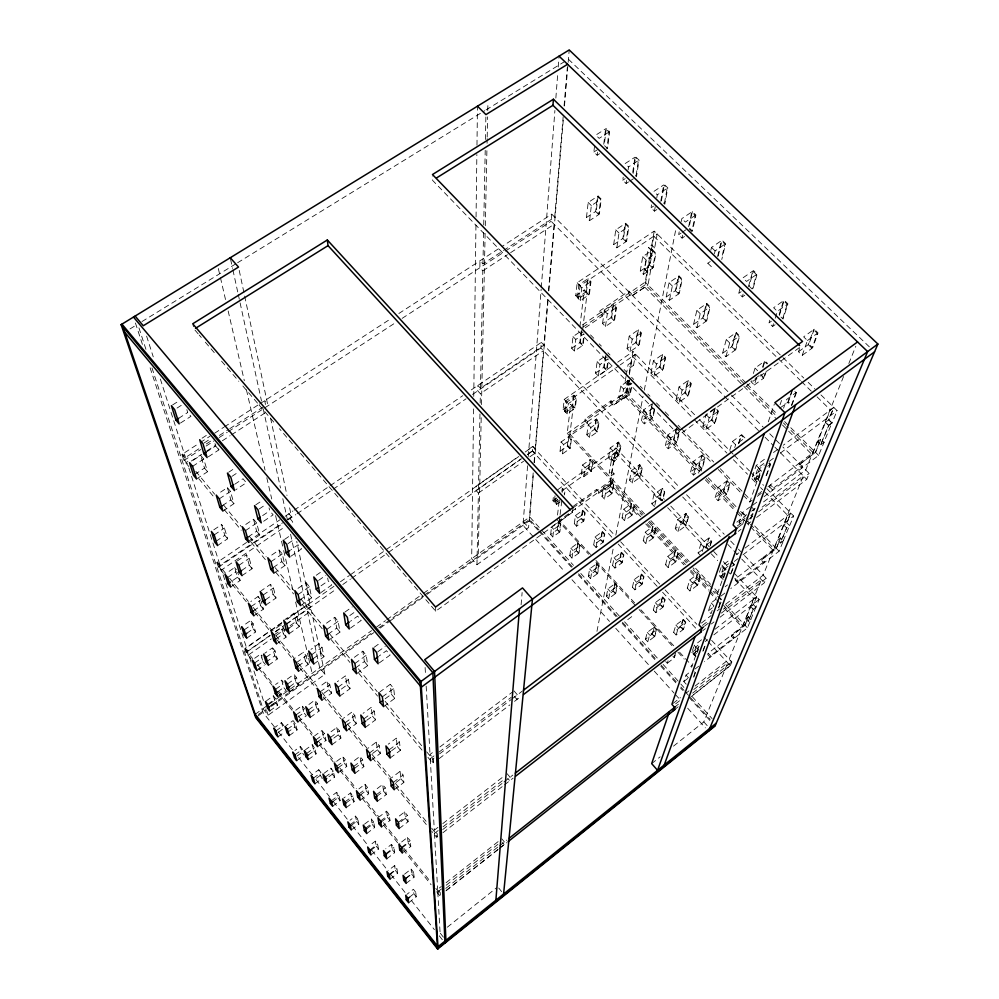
<?xml version="1.0" encoding="UTF-8"?>
<svg xmlns="http://www.w3.org/2000/svg" width="999" height="999" viewBox="0 0 999 999"><rect width="100%" height="100%" fill="white"/><g stroke="black" fill="none" stroke-linecap="round" stroke-linejoin="round"><path stroke-width="0.75" stroke-dasharray="5 3.75" d="M473.601 408.903L471.678 558.716L476.96 564.722L528.596 527.509L533.279 471.865M473.751 396.428L475.974 223.214M476.061 216.97L476.86 154.558M476.973 145.192L477.472 106.181M476.96 564.722L478.384 493.069L476.073 490.484L476.136 486.176L517.744 456.968M479.957 413.948L478.471 488.773L476.136 486.176M480.182 403.034L480.369 393.681L477.772 390.871L477.859 385.452L480.469 388.286L543.943 345.13L547.989 297.103M480.469 388.286L482.817 270.816L479.87 267.732L479.982 260.789L482.954 263.873L554.707 217.158L563.161 116.783M482.954 263.873L483.603 231.219M483.728 225L485.214 150.374M485.427 139.485L485.889 116.159M478.284 553.958L481.243 415.509M481.481 404.62L485.164 231.955M485.302 225.737L486.925 149.513M487.062 143.294L487.162 138.624M487.2 137.063L487.624 116.846M487.762 110.627L487.924 102.847M527.584 465.771L523.001 525.324L564.685 571.615M528.296 456.456L541.158 289.186M541.283 287.637L554.907 110.464M555.856 98.102L557.767 73.227M558.254 67.033L559.078 56.156M611.825 537.162L532.492 451.098L532.867 446.341L525.312 451.648M675.149 489.085L540.871 347.952L541.321 342.382L469.23 391.308M758.503 430.619L551.148 221.291L551.735 214.161L502.072 246.428M521.103 604.807L522.127 592.519M534.053 462.599L534.84 453.321L532.504 450.799M527.497 454.32L535.214 448.876L543.468 350.699L480.369 393.681M548.501 290.909L554.108 224.288L508.741 253.896M564.073 105.981L567.32 67.37M537.774 529.945L529.433 520.704L533.503 472.539M534.328 462.687L548.226 298.214M548.863 290.771L563.436 118.219M564.472 105.882L569.205 49.95M499.275 848.438L504.083 844.63L504.333 841.895L501.735 838.748M560.951 499.138L555.232 503.259L552.947 500.749L553.708 493.868M611.051 400.799L610.726 402.759L613.199 405.344L613.523 403.396L611.051 400.799L585.152 419.043L587.637 421.665L587.362 423.576L569.68 436.063L573.226 407.018L565.621 412.337L563.074 409.627L564.21 399.425L612.599 365.734M575.749 295.679L584.265 289.947L587.15 292.882L578.621 298.626L575.749 295.679L577.185 282.742L654.245 231.081L803.745 377.997M550.649 534.527L551.51 526.935L558.154 522.115L560.377 524.55L559.428 532.167L552.847 536.95L550.649 534.527L557.242 529.745L558.154 522.115M560.052 501.898L556.63 504.358L554.333 501.86L555.269 493.606M560.052 451.261L561.101 441.958L568.456 436.775L570.916 439.41L569.767 448.726L562.487 453.883L560.052 451.261L567.332 446.116L568.456 436.775M564.597 411.113L565.746 400.924L573.426 395.567L576.011 398.301L574.75 408.504L567.145 413.836L564.597 411.113L572.19 405.806L573.426 395.567M574.425 351.099L575.786 339.46L583.99 333.841L582.542 345.529L574.425 351.099L571.69 348.251L573.014 336.588L581.218 330.981L583.066 332.892M577.41 297.727L578.858 284.815L587.487 279.033L590.409 281.993L588.811 294.93L580.282 300.687L577.41 297.727L585.926 291.995L587.487 279.033M586.475 217.495L588.174 202.46L597.452 196.391L600.624 199.513L598.751 214.573L589.585 220.604L586.475 217.495L595.641 211.476L597.452 196.391M599.6 153.684L597.177 155.232L593.868 152.01L594.917 142.795M555.232 503.259L556.018 496.391M565.621 412.337L566.795 402.147L619.005 365.746M578.621 298.626L580.094 285.714L657.18 233.953L654.657 248.064L651.36 250.287L648.476 247.44L651.773 245.105L654.657 247.964L651.76 245.217M552.847 536.95L553.721 529.37L560.377 524.55M556.63 504.358L557.267 498.876M562.487 453.883L563.573 444.605L570.916 439.41M567.145 413.836L568.331 403.658L576.011 398.301M580.282 300.687L581.78 287.799L590.409 281.993M589.585 220.604L591.333 205.594L600.624 199.513M597.177 155.232L597.539 152.173M557.517 515.047L559.278 500.262M643.019 514.41L567.22 433.429L570.679 404.32L574.75 408.504M579.907 326.636L584.265 289.947M561.863 491.408L562.2 488.636L564.51 491.158L564.173 493.906M571.69 348.251L579.807 342.694L581.218 330.981M603.746 144.256L605.606 128.846L608.965 132.093L606.88 149.013M562.15 492.457L562.662 488.311L564.972 490.821L564.46 494.955M581.768 330.607L580.344 342.32L583.079 345.154L584.353 334.927M559.939 516.021L559.215 521.915L575.224 510.314L575.436 508.753M560.114 514.547L561.913 499.8M582.679 329.495L587.15 292.882M585.152 419.043L584.89 420.966L587.362 423.576M628.846 291.121L628.446 293.556L631.231 296.366L631.63 293.931L628.846 291.121L599.974 310.776L599.637 313.187L602.422 316.021L583.916 328.659M573.076 507.504L572.452 512.087L435.701 611.188L279.42 428.708M602.422 316.021L602.759 313.624L599.974 310.776M569.78 555.656L570.829 548.214L577.484 543.331L579.732 545.791L578.596 553.246L572.002 558.104L569.78 555.656L576.373 550.799L577.484 543.331M574.288 523.663L575.436 515.584L582.367 510.551L584.715 513.099L583.478 521.191L576.61 526.198L574.288 523.663L581.156 518.668L582.367 510.551M581.293 474.113L582.579 464.985L589.934 459.727L592.432 462.4L591.033 471.54L583.753 476.76L581.293 474.113L588.573 468.893L589.934 459.727M586.838 434.752L588.249 424.762L595.941 419.33L598.563 422.09L597.04 432.105L589.422 437.5L586.838 434.752L594.455 429.37L595.941 419.33M598.326 375.974L599.974 364.548L608.191 358.853L606.443 370.317L598.326 375.974L595.554 373.089L597.165 361.638L605.382 355.944L607.255 357.879M602.547 323.489L604.345 310.801L612.974 304.92L615.946 307.929L614.01 320.642L605.469 326.486L602.547 323.489L611.076 317.657L612.974 304.92M613.673 244.643L615.771 229.857L625.062 223.676L628.284 226.86L626.023 241.671L616.845 247.802L613.673 244.643L622.864 238.511L625.062 223.676M628.571 181.918L626.136 183.504L622.777 180.22L623.201 177.198M572.002 558.104L573.076 550.686L579.732 545.791M576.61 526.198L577.772 518.144L584.715 513.099M583.753 476.76L585.064 467.669L592.432 462.4M589.422 437.5L590.871 427.535L598.563 422.09M605.469 326.486L607.305 313.823L615.946 307.929M616.845 247.802L618.98 233.042L628.284 226.86M626.136 183.504L626.573 180.482M628.096 169.93L628.533 166.908L638.386 160.502L634.964 157.205L625.124 163.586L628.533 166.908M595.554 373.089L603.671 367.432L605.382 355.944M632.704 172.365L634.964 157.205M605.931 355.569L604.208 367.058L606.98 369.942L608.516 359.902M633.129 173.464L635.614 156.781L639.035 160.077L636.5 176.736L633.965 174.276M636.076 175.637L638.386 160.502M612.312 483.429L598.638 493.344L598.901 491.758L596.678 489.348L596.415 490.946L598.638 493.344L609.715 485.402L615.546 452.497L618.231 450.561L616.62 459.552L613.948 461.476L611.65 459.041L614.323 457.13M588.386 576.186L589.622 568.906L596.291 563.973L598.551 566.458L597.227 573.763L590.621 578.671L588.386 576.186L594.979 571.278L596.291 563.973M593.706 544.892L595.054 536.975L601.997 531.88L604.358 534.453L602.921 542.382L596.053 547.452L593.706 544.892L600.574 539.822L601.997 531.88M601.96 496.353L603.483 487.412L610.851 482.08L609.253 491.058L601.96 496.353L604.457 499.038L611.75 493.743L613.374 484.777L606.006 490.122L604.457 499.038M608.516 457.792L610.189 447.989L617.882 442.47L620.541 445.279L618.756 455.094L611.138 460.576L608.516 457.792L616.133 452.322L617.882 442.47M621.615 400.237L623.563 389.023L631.793 383.241L629.757 394.493L621.615 400.237L618.806 397.302L620.716 386.076L627.772 381.118M627.085 348.626L629.208 336.176L637.849 330.182L640.859 333.241L638.598 345.729L630.057 351.673L627.085 348.626L635.626 342.694L637.849 330.182M640.259 271.166L642.732 256.618L652.047 250.337L655.319 253.571L652.672 268.132L643.481 274.375L640.259 271.166L649.45 264.935L652.047 250.337M656.892 209.528L654.457 211.151L651.036 207.804L651.548 204.832M590.621 578.671L591.883 571.416L598.551 566.458M596.053 547.452L597.414 539.56L604.358 534.453M611.138 460.576L612.837 450.799L620.541 445.279M630.057 351.673L632.217 339.235L640.859 333.241M643.481 274.375L646.003 259.865L655.319 253.571M654.457 211.151L655.232 206.693M656.78 197.79L657.292 194.817L667.157 188.299L663.673 184.94L653.821 191.446L657.292 194.817M616.62 459.552L614.335 457.03L611.663 458.953L609.19 473.251L611.813 471.266L614.06 473.751M626.023 376.461L625.012 382.28L627.909 380.244M626.273 375L628.059 364.722L631.006 362.662L633.553 365.397L635.551 354.195L620.279 364.86M746.028 382.992L648.014 285.015L650.711 269.917L647.477 272.215L644.655 269.393L648.476 247.327L651.373 250.187M573.001 507.892L610.089 481.056L615.921 448.014L664.335 499.3M567.22 433.429L625.799 392.132L627.909 380.144L625.024 382.18L627.522 384.877L630.419 382.842L628.746 381.006M629.195 372.964L632.966 351.548L695.204 415.372M582.367 324.95L645.229 282.118L654.245 231.081M627.534 384.777L630.419 382.742L628.259 394.805L613.199 405.344L625.399 396.815L628.296 380.419M629.333 374.613L632.567 356.381L635.551 354.308M645.229 282.118L648.014 284.902L631.231 296.366L644.83 287.188L653.833 236.301L657.167 234.066M618.806 397.302L626.935 391.571L628.945 380.294M660.751 201.348L663.673 184.94M629.495 379.907L627.472 391.183L630.294 394.106L632.08 384.253M661.4 200.924L664.335 184.503L667.807 187.862L664.822 204.246L662.262 201.748M612.312 483.528L614.073 473.663L611.438 475.649L609.19 473.151M664.447 203.184L667.157 188.299M596.952 631.356L613.124 548.938M615.821 535.202L643.069 396.303M644.268 390.197L675.998 228.409M606.43 596.128L607.854 588.998L614.535 584.003L616.833 586.513L615.322 593.656L608.703 598.638L606.43 596.128L613.049 591.158L614.535 584.003M612.549 565.484L614.098 557.742L621.053 552.584L623.451 555.182L621.803 562.949L614.922 568.081L612.549 565.484L619.43 560.364L621.053 552.584M622.052 517.969L623.801 509.203L631.168 503.808L629.345 512.599L622.052 517.969L624.575 520.679L631.868 515.309L633.728 506.543L626.348 511.95L624.575 520.679M629.595 480.182L631.505 470.566L639.223 464.985L641.907 467.819L639.872 477.447L632.242 482.992L629.595 480.182L637.225 474.637L639.223 464.985M641.433 420.866L643.643 409.852L651.872 403.983L649.575 415.047L641.433 420.866L644.293 423.838L652.434 418.007L654.757 406.968L646.528 412.849L644.293 423.838M650.973 373.102L653.421 360.876L662.075 354.795L665.134 357.904L662.537 370.154L653.983 376.186L650.973 373.102L659.527 367.083L662.075 354.795M666.171 297.015L669.03 282.729L678.358 276.336L681.668 279.62L678.646 293.931L669.442 300.274L666.171 297.015L675.374 290.684L678.358 276.336M684.527 236.476L682.092 238.124L678.621 234.728L679.195 231.805M681.243 221.553L681.83 218.631L691.695 212L695.229 215.409L691.832 231.531L689.223 228.996M608.703 598.638L610.152 591.533L616.833 586.513M614.922 568.081L616.495 560.364L623.451 555.182M632.242 482.992L634.19 473.414L641.907 467.819M653.983 376.186L656.468 363.986L665.134 357.904M669.442 300.274L672.339 286.026L681.668 279.62M682.092 238.124L682.692 235.202M688.648 226.686L691.695 212M652.422 403.596L650.124 414.66L652.971 417.619L655.019 407.954M632.417 587.2L634.178 579.632L641.133 574.4L643.556 577.035L641.708 584.615L634.815 589.822L632.417 587.2L639.31 582.005L641.133 574.4M643.231 540.746L645.217 532.192L652.597 526.71L650.536 535.314L643.231 540.746L645.791 543.506L653.096 538.061L655.194 529.482L647.814 534.964L645.791 543.506M654.52 506.655L651.823 503.796L654.02 494.405L661.738 488.736L664.46 491.608L662.15 501.023L659.465 498.176L661.738 488.736M665.334 445.754L667.844 434.965L676.098 429.008L679.02 432.03L676.373 442.844L668.231 448.763L665.334 445.754L673.488 439.847L676.098 429.008M676.223 398.976L679.02 386.988L687.687 380.806L690.784 383.953L687.849 395.966L679.283 402.098L676.223 398.976L684.79 392.844L687.687 380.806M693.593 324.375L696.852 310.352L706.193 303.846L709.565 307.18L706.131 321.216L696.915 327.684L693.593 324.375L702.809 317.919L706.193 303.846M711.363 266.683L707.816 263.237L708.491 260.364M710.826 250.299L711.5 247.427L721.378 240.672L724.974 244.143L721.453 258.541M634.815 589.822L636.6 582.28L643.556 577.035M654.832 505.319L656.73 497.29L664.46 491.608M668.231 448.763L670.779 437.999L679.02 432.03M679.283 402.098L682.117 390.147L690.784 383.953M696.915 327.684L700.224 313.698L709.565 307.18M714.41 253.783L715.097 250.911L724.974 244.143M717.569 256.543L721.378 240.672M718.219 256.094L722.04 240.222L725.636 243.694L721.753 259.528M645.454 639.21L647.29 632.429L653.97 627.297L656.318 629.87L654.407 636.675L647.777 641.77L645.454 639.21L652.085 634.115L653.97 627.297M653.321 610.052L655.307 602.672L662.275 597.365L664.735 600.037L662.649 607.429L655.756 612.699L653.321 610.052L660.214 604.782L662.275 597.365M665.534 564.76L667.794 556.406L675.174 550.849L672.851 559.24L665.534 564.76L668.131 567.544L675.436 562.025L677.797 553.646L670.416 559.215L668.131 567.544M675.262 528.696L677.734 519.53L685.464 513.761L688.224 516.67L685.626 525.874L677.984 531.593L675.262 528.696L682.904 522.989L685.464 513.761M690.546 472.015L693.393 461.463L701.648 455.407L704.62 458.479L701.648 469.055L693.481 475.062L690.546 472.015L698.713 466.009L701.648 455.407M702.884 426.286L706.043 414.56L714.722 408.279L717.869 411.476L714.56 423.214L705.993 429.458L702.884 426.286L711.45 420.055L714.722 408.279M722.577 353.284L726.273 339.56L735.614 332.929L739.048 336.313L735.177 350.075L725.948 356.655L722.577 353.284L731.792 346.715L735.614 332.929M744.767 295.204L742.319 296.915L738.723 293.394L740.247 287.762M647.777 641.77L649.637 635.014L656.318 629.87M655.756 612.699L657.767 605.344L664.735 600.037M677.984 531.593L680.494 522.44L688.224 516.67M693.481 475.062L696.365 464.547L704.62 458.479M705.993 429.458L709.19 417.769L717.869 411.476M725.948 356.655L729.695 342.969L739.048 336.313M742.319 296.915L743.094 294.106M748.476 286.563L752.796 271.004L756.455 274.55L752.484 288.661M753.134 288.199L757.117 274.088L753.458 270.554L749.125 286.114L752.734 289.61M673.663 632.28L675.873 625.099L682.854 619.73L685.339 622.427L683.029 629.632L676.123 634.964L673.663 632.28L680.569 626.947L682.854 619.73M687.262 588.136L689.772 579.994L697.165 574.35L694.58 582.542L687.262 588.136L689.897 590.958L697.215 585.364L699.824 577.197L692.432 582.842L689.897 590.958M700.861 555.894L698.101 552.959L700.861 544.005L708.591 538.161L711.388 541.121L709.74 546.241M715.147 497.627L718.318 487.325L726.585 481.168L729.595 484.29L726.285 494.605L718.119 500.724L715.147 497.627L723.313 491.52L726.585 481.168M729.794 450.074L732.442 441.483L741.121 435.089L744.317 438.336L735.626 444.742L734.74 447.602M753.383 373.489L755.032 368.119L764.397 361.363L767.007 363.948M775.062 324.75L772.627 326.486L768.968 322.914L769.817 320.155M665.696 661.563L667.27 663.286L668.506 659.34M676.123 634.964L678.358 627.809L685.339 622.427M702.26 551.436L703.658 546.965L711.388 541.121M718.119 500.724L721.328 490.459L729.595 484.29M754.332 384.977L763.561 378.271L760.127 374.862L750.898 381.556L754.332 384.977L756.655 377.535M772.627 326.486L773.488 323.738M775.212 318.231L777.359 311.351L787.262 304.295L783.541 300.699L773.638 307.729L777.359 311.351M698.101 552.959L705.756 547.165L708.591 538.161M738.398 443.731L741.121 435.089M762.687 366.77L764.397 361.363M779.158 314.56L783.541 300.699M738.973 443.306L741.695 434.665L744.892 437.912M762.886 367.669L765.009 360.914L767.632 363.499M779.37 315.484L784.203 300.237L787.924 303.833L783.041 319.043L780.294 316.383M675.599 652.822L673.9 658.116L667.27 663.286M763.561 378.271L765.721 371.541M782.829 318.132L787.262 304.295M675.187 655.132L674.337 657.779L672.777 656.056M710.252 545.854L711.9 540.721L709.103 537.774L706.256 546.778L709.015 549.7M766.333 371.091L764.173 377.822L760.751 374.425M768.306 421.815L774.337 404.133M696.565 653.421L694.268 655.232L691.783 652.509L693.718 646.902M721.066 567.519L718.556 574.812L721.34 577.772L724.625 575.262M759.252 477.122L755.569 479.895L752.384 476.623L756.243 465.397L767.332 457.117M686.188 684.178L683.803 681.543L686.038 675.124L689.385 672.489M695.916 656.605L693.431 653.883L695.866 646.877L700.511 643.256M711.151 602.921L713.835 605.806L711.038 613.723L708.391 610.864L711.151 602.921L717.319 598.151M723.114 579.532L720.316 576.56L723.351 567.832L728.87 563.586M742.582 512.499L745.641 515.671L742.107 525.699L739.085 522.552L742.582 512.499L749.675 507.142M758.154 467.719L761.4 471.029L757.454 482.192L754.257 478.921L758.154 467.719L765.609 462.15M780.057 404.745L781.58 400.362M802.209 355.369L807.442 340.534L803.658 336.863L813.561 329.695L817.357 333.354L811.987 348.264L802.209 355.369L798.488 351.735L799.899 347.677M694.268 655.232L696.703 648.239L699.15 646.328M721.34 577.772L724.4 569.055L728.109 566.208M755.569 479.895L759.49 468.693L764.41 465.01M717.419 593.881L726.211 568.943L719.642 573.975M743.268 495.267L749.774 501.985L760.963 470.192L752.384 476.623M697.389 652.409L698.376 649.625L695.866 646.877M723.626 578.084L726.186 570.829L721.565 566.058L730.219 559.44M783.553 408.229L786.638 399.488L796.003 392.607L792.457 389.111M779.682 408.266L787.774 402.322L791.945 390.572M798.488 351.735L808.253 344.643L813.561 329.695M792.557 390.122L788.386 401.86L791.87 405.319L796.628 392.145L793.968 389.523M693.743 676.36L695.142 672.502L692.744 669.854M702.821 651.198L705.344 644.168M718.368 608.041L721.241 600.074L713.111 591.258M730.769 573.638L733.915 564.885L731.093 561.9M750.848 506.256L753.908 509.415L750.274 519.492L747.939 521.266M766.046 475.736L770.092 464.523L766.845 461.226M796.003 392.607L791.258 405.781L787.774 402.322M693.731 677.31L695.591 672.14M703.284 650.836L705.306 645.217M718.855 607.667L721.728 599.7L719.043 596.815M731.28 573.251L734.44 564.485L731.605 561.5M750.823 519.08L754.457 508.991M766.62 475.312L770.666 464.085L767.419 460.789M708.216 653.234L707.729 654.57L710.127 657.192L710.626 655.856L734.24 637.312L731.83 634.715L708.216 653.234L710.626 655.856M735.838 578.508L735.227 580.157L737.924 583.016L738.536 581.368L764.597 561.238L761.9 558.416L735.838 578.508L738.536 581.368M769.655 486.988L770.429 484.89L773.501 488.036L772.726 490.122L769.655 486.988L767.17 488.861M734.24 637.312L733.703 638.673L731.293 636.088L731.83 634.715L742.881 625.948L720.554 602.072M764.597 561.238L763.935 562.924L761.238 560.102L761.9 558.416L774.088 548.901L750.436 524.35M767.944 486.775L799.5 462.974L802.584 466.071L801.735 468.194L798.663 465.109L799.5 462.974L813.086 452.609L786.762 426.273M673.501 746.153L703.82 721.89L727.796 662.637L730.406 665.459L691.558 696.216M695.079 686.038L729.233 659.065L761.35 579.682L723.313 609.215M843.581 376.473L805.731 469.992L761.413 503.546M848.825 363.524L855.806 346.253M745.729 618.918L748.288 621.528L753.296 609.328L750.798 606.68L745.841 618.93L748.488 616.858L745.042 625.299L731.293 636.088L742.332 627.335L745.729 618.918L748.376 616.845L750.923 619.467L747.452 627.872L704.37 661.713M750.699 606.668L753.833 598.901L756.555 596.79L753.483 604.595L750.699 606.668L753.184 609.315L748.176 621.515L750.923 619.467M783.878 525.049L777.734 540.222L780.469 543.056L786.675 527.922L783.753 525.037L787.674 515.372L763.81 490.909M764.023 496.703L818.618 455.432L824.05 442.27L820.791 439.148L817.544 441.595L820.803 444.717L828.708 425.462L825.511 422.302L817.681 441.608L820.666 444.705L828.571 425.449L825.374 422.29L830.369 409.94L833.715 407.442L828.683 419.805L831.88 422.964L823.913 442.257M744.942 625.287L748.376 616.845M750.711 527.035L773.401 550.611L777.609 540.209L780.644 537.986L776.398 548.401L761.238 560.102L776.273 548.389L780.519 537.974L783.378 540.821L779.095 551.198L730.806 588.511M790.671 513.074L786.725 522.764L789.647 525.649L786.55 527.909L780.344 543.044L783.378 540.821M782.479 425L812.212 454.77L817.544 441.595L820.928 439.173L815.546 452.36L798.663 465.109L815.421 452.347L820.791 439.148M825.374 422.29L828.82 419.817L833.865 407.455L783.353 445.167M690.022 697.589L730.306 665.696L731.855 661.9L729.233 659.065M719.992 617.27L764.322 582.804L766.171 578.284L738.199 548.938M756.618 517.457L806.767 479.358L809.19 473.476L782.891 446.99M750.811 619.455L755.868 607.217M783.266 540.809L789.522 525.636M753.184 609.315L755.968 607.23L759.178 599.462L731.892 570.716M789.647 525.649L793.631 515.996L764.635 486.426M828.708 425.462L832.017 422.977L837.112 410.639L820.391 394.355M443.419 937.187L440.097 932.979L442.507 931.056M447.302 927.209L496.553 887.786M651.673 763.623L660.164 756.83M446.353 890.334L498.076 849.387M674.562 709.665L678.209 706.78M445.916 890.858L498.389 849.312M499.612 848.338L506.943 842.544M441.383 889.023L437.774 891.87L440.347 895.092L440.222 892.619L437.637 889.385L441.271 886.513M446.103 882.691L498.114 841.62M673.114 703.383L680.431 697.602M686.538 692.782L688.973 690.858M446.191 885.226L497.902 844.355M675.599 703.883L680.456 700.049L675.149 694.293M693.806 689.497L727.796 662.637M445.791 888.386L498.289 846.677M499.562 845.841L506.893 840.047M674.512 707.267L679.395 703.408M692.657 693.081L731.855 661.9M409.165 897.414L415.734 892.257L413.374 889.272L406.805 894.43M683.803 681.543L688.236 678.071M408.653 902.771L416.233 896.802L415.734 892.257M695.167 668.943L698.626 666.233M705.282 641.545L707.729 639.635M713.86 634.852L759.178 599.462M691.783 652.509L698.688 647.127L691.608 667.207L688.461 663.748M405.544 878.458L413.574 872.189L411.101 869.08L404.22 874.45M405.994 878.521L411.663 874.1L411.101 869.08M693.431 653.883L698.026 650.287M406.168 883.378L414.11 877.172L413.574 872.189M390.072 879.182L397.627 873.288L396.94 868.518L394.617 865.571L388.062 870.653M701.548 639.772L694.193 645.504L696.703 648.239M715.022 629.27L756.668 596.803L753.371 604.582L755.968 607.23M438.161 830.556L434.478 833.416L437.4 837.025L437.237 833.815L434.303 830.194L437.937 827.372M442.794 823.601L504.695 775.599M701.423 623.051L711.113 615.534M717.17 610.839L719.592 608.953M725.649 604.258L763.186 575.149L803.346 475.899L759.315 509.278M443.069 826.76L503.146 780.107M702.447 625.411L708.578 620.654M442.757 829.532L503.009 782.716M503.996 781.955L512.849 775.074M704.407 626.273L708.378 623.176M721.365 613.099L766.171 578.284M389.298 874.462L396.94 868.518M442.932 832.716L503.621 785.526M504.495 784.839L513.124 778.134M702.759 630.681L705.406 628.621M711.375 623.975L713.998 621.94M389.922 874.575L395.329 870.366L394.617 865.571M724.862 593.094L720.117 596.765L692.981 567.769M386.75 858.828L394.667 852.696L393.918 847.464L391.471 844.392L385.751 848.813M401.573 847.364L410.164 840.708L407.53 837.412L400.162 843.106M402.11 847.851L408.179 843.156L407.53 837.412M708.391 610.864L714.485 606.131M402.297 852.996L410.789 846.415L410.164 840.708M370.941 854.907L378.496 849.088L377.61 844.08L375.299 841.17L369.842 845.354M725.137 586.75L727.509 584.927M385.901 853.658L393.918 847.464M386.601 854.02L392.257 849.662L391.471 844.392M398.376 822.327L407.43 815.371L404.657 811.925L396.728 817.994M731.705 566.583L733.915 564.885M400.899 821.715L405.369 818.281L404.657 811.925M720.316 576.56L725.786 572.365M369.967 849.949L377.61 844.08M370.816 850.349L376.211 846.203L375.299 841.17M399.175 828.571L408.116 821.69L407.43 815.371M736.4 554.707L738.873 552.822M745.054 548.089L790.796 513.086L786.85 522.777L783.753 525.037M381.543 826.935L390.022 820.454L389.16 814.472L386.551 811.213L379.195 816.82M734.29 561.475L737.999 558.628M742.944 554.845L793.631 515.996M365.696 828.134L373.701 822.04L371.291 819.005L364.435 824.225M366.633 828.82L372.29 824.512L371.291 819.005M380.582 821.028L389.16 814.472M381.393 821.852L387.45 817.232L386.551 811.213M366.758 833.553L374.662 827.509L373.701 822.04M350.112 824.774L357.742 818.993L355.469 816.121L350.025 820.241M351.186 825.461L356.581 821.378L355.469 816.121M439.11 758.641L509.915 704.869M514.522 701.36L521.091 696.378M738.273 531.393L740.946 529.358M748.051 523.963L750.873 521.815M351.286 829.957L358.828 824.225L357.742 818.993M627.747 619.655L634.365 614.622M376.298 794.779L385.339 787.936L382.605 784.527L374.687 790.509M433.991 755.906L430.269 758.74L433.628 762.824L433.404 758.553L430.02 754.445L434.965 750.699M439.897 746.965L512.749 691.808M736.8 522.19L746.64 514.735M752.796 510.077L755.256 508.216M393.281 782.454L403.072 775.037L400.075 771.353L391.508 777.821M751.548 511.201L753.908 509.415M376.898 796.253L383.591 791.183L382.605 784.527M396.079 782.417L400.911 778.758L400.075 771.353M739.085 522.552L743.756 519.018M438.973 752.135L511.101 697.452M737.299 525.973L744.642 520.404M750.749 515.771L753.196 513.911M427.959 757.354L432.904 763.361L432.679 759.103L435.164 757.217M439.585 753.858L511.213 699.525M512.212 698.763L522.152 691.221M737.774 527.647L744.567 522.489M748.85 519.243L753.271 515.896M758.703 511.763L809.19 473.476M377.372 801.323L386.288 794.555L385.339 787.936M394.205 789.734L403.871 782.404L403.072 775.037M757.979 494.28L761.713 491.471M360.102 795.142L366.146 790.584L364.997 784.29L358.891 788.898M749.774 501.985L752.259 500.112M757.23 496.366L762.2 492.619M346.241 807.617L354.133 801.66L352.947 795.941L350.562 792.944L343.718 798.089M360.214 800.149L368.681 793.755L367.57 787.499L364.997 784.29M773.501 488.036L802.584 466.071M752.834 505.157L757.804 501.398M332.63 806.268L340.147 800.611L338.873 795.154L336.626 792.319L331.193 796.39M344.955 801.947L352.947 795.941M820.666 444.705L824.05 442.27M346.141 802.946L351.785 798.701L350.562 792.944M359.003 793.955L367.57 787.499M389.111 749.824L399.5 742.032L396.328 738.161L388.249 744.193M767.607 466.371L770.092 464.523M391.583 750.749L397.277 746.478L396.328 738.161M754.257 478.921L760.401 474.313M828.571 425.449L831.88 422.964M331.268 800.873L338.873 795.154M390.159 758.004L400.399 750.311L399.5 742.032M332.555 801.835L337.924 797.789L336.626 792.319M369.48 753.009L379.258 745.716L376.311 742.082L367.757 748.451M773.488 452.522L778.421 448.838M353.634 766.483L362.649 759.752L359.952 756.393L353.184 761.438M372.639 753.433L377.46 749.837L376.311 742.082M354.533 768.343L361.213 763.348L359.952 756.393M769.342 461.326L774.275 457.642M780.431 453.034L837.112 410.639M370.729 760.639L380.369 753.421L379.258 745.716M354.97 773.338L363.886 766.67L362.649 759.752M336.888 766.208L345.429 759.839L342.894 756.68L335.577 762.112M314.922 783.79L322.427 778.209L320.229 775.424L318.756 769.742L312.237 774.562M325.274 777.085L333.241 771.153L330.894 768.206L324.063 773.276M338.261 767.731L344.293 763.248L342.894 756.68M328.946 776.71L332.317 774.188L330.894 768.206M338.349 772.677L346.79 766.383L345.429 759.839M326.76 782.991L334.64 777.122L333.241 771.153M313.374 778.184L320.979 772.552L318.756 769.742M316.471 778.209L320.229 775.424M365.309 727.434L375.537 719.867L374.288 711.213L371.166 707.404L363.099 713.336M317.607 746.615L326.036 740.409L324.438 733.616L321.94 730.494L314.623 735.851M346.178 725.461L353.396 720.154L351.923 712.062L343.394 718.331M330.394 737.487L339.398 730.868L336.738 727.559L328.871 733.341M308.241 755.094L313.861 750.948L312.25 744.755L305.432 749.762M385.164 698.813L391.383 694.243L390.259 684.315L380.02 691.82M333.828 738.099L338.274 734.814L336.738 727.559M651.823 503.796L659.465 498.176M346.641 730.781L356.256 723.688L354.832 715.646L351.923 712.062M308.291 759.64L316.159 753.845L314.56 747.664L312.25 744.755M363.911 718.868L374.288 711.213M332.018 744.655L340.909 738.086L339.398 730.868M383.591 706.63L394.792 698.363L393.718 688.486L390.259 684.315M366.783 720.291L372.452 716.096L371.166 707.404M294.967 754.844L302.547 749.275L300.349 746.503L294.942 750.474M315.909 739.884L324.438 733.616M297.015 756.056L302.01 752.384L300.349 746.503M317.545 741.745L323.564 737.324L321.94 730.494M345.08 722.814L354.832 715.646M382.342 696.865L393.718 688.486M296.691 760.651L302.934 756.056M306.606 753.521L314.56 747.664M339.847 696.091L350.05 688.661L348.451 679.632L345.379 675.873L337.325 681.705M289.285 735.614L297.128 729.894L295.342 723.488L293.057 720.616L286.251 725.549M338.099 687.15L348.451 679.632M356.556 673.713L367.719 665.609L366.246 655.307L362.837 651.198L352.747 658.478M297.914 717.12L303.921 712.749L302.073 705.681L294.78 710.963M308.379 710.014L317.37 703.496L314.747 700.237L306.893 705.931M321.978 700.212L331.581 693.244L329.832 684.852L326.973 681.33L319.68 686.613M278.296 732.329L283.291 728.708L281.443 722.614L275.15 727.185M341.358 689.073L347.015 684.952L345.379 675.873M309.89 712.612L316.533 707.779L314.747 700.237M287.412 729.27L295.342 723.488M297.939 721.927L306.356 715.808L303.921 712.749M379.308 662.899L390.109 655.044L386.463 650.686L379.27 655.906M277.947 736.875L284.191 732.329M287.013 732.754L294.867 727.035L293.057 720.616M310.264 717.457L319.131 711.001L317.37 703.496M354.882 663.511L366.246 655.307M573.214 506.331L596.678 489.348M320.105 691.895L329.832 684.852M355.681 667.844L364.373 661.55L362.837 651.198M377.897 651.698L385.227 646.39M807.442 340.534L817.357 333.354M799.475 347.565L678.821 435.002L432.617 180.394L432.505 175.999M323.951 693.244L328.758 689.76L326.973 681.33M296.029 714.947L304.545 708.766L302.073 705.681M276.049 730.856L283.616 725.361L281.443 722.614M151.998 367.919L262.962 708.678L268.144 715.234L324.937 674.3L311.426 610.639L309.153 607.867L308.316 604.02L286.9 619.068M374.2 647.252L380.307 642.844M277.734 696.54L286.126 690.509L283.716 687.499L281.656 680.182L275.587 684.515M267.695 704.357L275.612 698.676L273.351 695.828L266.558 700.699M255.17 714.273L267.832 705.169M269.093 704.27L371.578 630.631M376.648 626.997L385.502 620.629M386.763 619.717L422.19 594.268M423.464 593.356L529.745 516.995L573.501 565.372M552.947 500.749L558.666 496.653M289.66 691.72L298.514 685.351L296.516 677.584L293.918 674.362L287.2 679.17M258.391 714.447L265.996 708.978M271.054 705.331L287.525 693.493M288.798 692.582L373.688 631.53M378.758 627.896L423.101 596.003M424.375 595.092L529.532 519.468L538.936 529.87M269.767 706.493L275.362 702.472L273.351 695.828M554.333 501.86L557.767 499.388M258.129 715.858L266.308 709.977M271.378 706.343L373.838 632.629M380.157 628.084L389.011 621.715M390.284 620.804L425.699 595.329M426.96 594.417L529.433 520.704M269.767 710.938L277.597 705.294L275.612 698.676M298.626 671.278L308.204 664.422L306.156 655.719L303.346 652.247L294.855 658.291M275.599 689.31L282.879 684.09M313.798 664.023L323.976 656.73L322.028 647.327L319.006 643.643L310.976 649.362M557.667 489.772L615.921 448.014M287.55 684.003L296.516 677.584M277.722 691.795L283.716 687.499M562.512 490.472L618.244 450.462M289.635 686.713L295.954 682.167L293.918 674.362M296.453 662.637L306.156 655.719M328.871 640.034L340.022 632.08L338.112 621.341L334.777 617.307L324.712 624.45M311.7 654.707L322.028 647.327M350.449 628.121L361.213 620.429L357.642 616.146L350.462 621.253M298.239 666.121L305.419 660.988L303.346 652.247M313.087 658.741L321.004 653.084L319.006 643.643M326.798 629.395L338.112 621.341M349.787 615.559L354.645 612.1M328.059 634.265L336.725 628.096L334.777 617.307M768.968 322.914L771.403 321.178M265.971 662.112L274.8 655.856L272.527 647.789L264.698 653.309M256.993 670.479L264.173 665.396M268.494 665.259L277.322 658.99L275.075 650.961L272.527 647.789M344.93 612.075L352.235 606.893M289.161 633.703L299.313 626.535L297.028 616.783L294.056 613.149L284.902 619.58M254.658 658.279L260.714 654.008L262.312 656.006M276.548 643.905L286.101 637.162L283.778 628.146L281.006 624.737L272.527 630.694M254.633 662.999L261.9 657.866M266.134 657.28L275.075 650.961M257.018 665.809L262.999 661.575L260.714 654.008M251.124 662.15L248.763 654.77L246.491 651.922L270.304 635.189M275.312 631.655L284.091 625.486M285.339 624.612L310.614 606.805L296.728 541.396M476.073 490.484L521.341 458.628M250.874 658.628L246.029 652.547L270.217 635.539M275.312 631.955L282.954 626.585M286.725 624.025L336.426 588.973M342.794 584.502L350.424 579.133M351.698 578.234L387.35 553.159M388.623 552.272L521.028 459.153M527.397 454.67L532.492 451.098M274.088 634.964L283.778 628.146M248.763 654.77L271.316 638.885M276.336 635.352L285.115 629.183M290.122 625.649L311.426 610.639M478.384 493.069L523.551 461.276M529.82 456.855L534.84 453.321M288.773 628.309L296.378 622.939L294.056 613.149M276.199 638.823L283.354 633.778L281.006 624.737M300.612 605.631L311.725 597.839L309.403 586.663L306.119 582.704L296.091 589.697M320.941 592.557L331.68 585.027L328.172 580.831L327.672 578.084M246.491 651.922L245.317 648.264L281.855 622.602M246.029 652.547L244.855 648.888L281.805 622.939M286.9 619.355L334.053 586.251M340.422 581.768L349.35 575.511M350.624 574.612L385.027 550.449M386.301 549.55L518.831 456.481M525.199 452.01L532.854 446.64L615.372 536.051M298.114 594.555L309.403 586.663M318.581 580.394L325.861 575.312M563.074 409.627L570.679 404.32M756.455 274.55L746.565 281.456L742.906 277.897L752.796 271.004M246.815 633.266L253.109 628.87L250.587 620.529L242.944 625.861M633.566 365.284L630.606 367.457L628.059 364.722M299.85 599.974L308.491 593.918L306.119 582.704M321.016 585.839L328.172 580.831M738.723 293.394L741.158 291.696M246.79 638.136L255.594 631.967L253.109 623.663L250.587 620.529M265.884 605.044L276.011 598.001L273.414 587.924L270.492 584.34L261.351 590.659M617.682 362.187L632.966 351.548M253.871 615.809L263.411 609.178L261.176 601.198M316.233 575.274L321.091 571.89M244.181 629.894L253.109 623.663M263.137 595.042L273.414 587.924M251.149 606.568L260.801 599.862M265.522 599.737L273.127 594.455L270.492 584.34M253.559 610.814L260.702 605.844L258.067 596.503L250.824 601.523M273.202 567.569L281.818 561.638L279.058 550.037L269.056 556.893M290.834 556.293L301.548 548.913L298.102 544.792L290.971 549.7M273.913 573.126L284.99 565.484L282.28 553.921L279.058 550.037M230.657 587.025L240.16 580.506L237.687 572.265M271.029 561.663L282.28 553.921M707.816 263.237L710.252 261.563M227.635 577.484L236.076 571.728M284.515 539.448L290.559 535.314M241.683 570.429L249.263 565.247L246.316 554.795L237.35 560.914M232.755 580.481L237.5 577.222L234.59 567.582L226.161 573.339M287.999 543.643L295.267 538.661M242.008 575.649L252.11 568.718L249.201 558.316L246.316 554.795M245.317 648.264L247.59 651.123L221.566 569.954L284.927 526.798M582.966 327.11L645.254 284.74L776.885 416.408M238.948 565.322L249.201 558.316M223.326 573.289L218.431 567.232L216.92 562.574L246.528 542.482M247.814 541.608L280.007 519.755M285.115 516.296L292.869 511.026M294.156 510.152L328.908 486.55M330.207 485.676L462.787 395.679M248.714 542.469L259.765 534.952L256.693 523.026L253.534 519.205L243.556 525.936M221.566 569.954L219.031 566.82L217.532 562.162L220.08 565.309L282.58 522.827M287.675 519.355L291.508 516.758L289.248 506.118M218.431 567.232L282.242 523.838M288.074 519.867L295.816 514.61M297.103 513.723L331.93 490.047M333.216 489.173L466.058 398.826M472.502 394.443L540.871 347.952M245.467 530.619L256.693 523.026M263.624 521.278L273.114 514.847L269.742 510.814L269.043 507.867M248.052 537L256.643 531.181L253.534 519.205M644.655 269.393L647.889 267.095L650.711 270.017M216.034 541.271L224.837 535.339L221.591 524.575L212.65 530.569M217.57 545.566L227.635 538.761L224.413 528.034L221.591 524.575M262.625 515.609L269.742 510.814M678.621 234.728L681.043 233.079M682.267 232.268L685.913 229.795M255.744 504.87L261.775 500.811M214.198 534.902L224.413 528.034M259.166 508.978L266.408 504.108M695.229 215.409L685.364 222.065L681.83 218.631M222.29 505.681L230.856 499.975L227.385 487.637L218.681 493.406M222.914 511.051L233.928 503.683L230.494 491.396L227.385 487.637M234.728 484.265L243.007 478.758L246.316 482.742L235.677 489.822M651.036 207.804L653.471 206.194M219.305 498.838L230.494 491.396M231.993 476.323L238.012 472.34M228.634 472.277L234.64 468.306M196.541 478.958L207.53 471.728L203.721 459.065L200.674 455.369L191.995 461.038M194.743 474.488L204.508 468.081L200.674 455.369M191.333 461.026L201.686 454.27M206.855 450.899L215.909 444.992M222.377 440.771L230.132 435.701M231.431 434.865L266.346 412.075M482.817 270.816L507.442 254.733M206.219 452.135L215.647 445.979L214.46 441.77M622.777 180.22L625.199 178.634M192.57 466.358L203.721 459.065M208.292 456.818L218.906 449.887L218.119 447.09M629.782 181.119L633.416 178.746M188.836 466.545L183.903 460.527L181.93 454.458L198.913 443.419M200.225 442.569L209.99 436.226M214.598 433.229L223.751 427.285M224.313 426.923L259.028 404.358M259.478 404.071L391.009 318.606M398.851 313.511L500.861 247.228M204.196 442.919L211.401 438.236M187.462 463.548L184.603 460.077L182.642 453.996L185.514 457.492L199.85 448.164M206.356 443.931L212.874 439.685M219.393 435.452L228.509 429.508M229.807 428.658L264.985 405.769M183.903 460.527L200.886 449.463M206.119 446.053L213.961 440.946M219.181 437.55L227.26 432.292M228.334 431.58L263.624 408.603M264.935 407.742L395.629 322.615M402.16 318.356L504.495 251.698M505.407 251.099L551.148 221.291M202.098 438.174L208.092 434.278M180.469 423.052L190.909 416.346L187.712 412.512L186.838 409.627M178.571 418.369L187.712 412.512M593.868 152.01L597.502 149.675M177.035 408.067L183.004 404.245M608.965 132.093L599.138 138.374L595.779 135.115L605.606 128.846M172.602 404.932L178.571 401.123M130.007 328.921L136.651 324.837M141.97 321.566L236.288 263.549M237.625 262.725L484.727 110.714M486.051 109.902L565.759 60.864M568.419 59.228L870.054 347.515M711.5 247.427L715.097 250.911M808.253 344.643L811.987 348.264M808.179 382.367L814.847 388.898M653.833 236.301L800.386 380.457M801.498 381.556L811.488 391.383M817.045 396.84L830.369 409.94M828.82 419.817L832.017 422.977M588.174 202.46L591.333 205.594M615.771 229.857L618.98 233.042M642.732 256.618L646.003 259.865M669.03 282.729L672.339 286.026M696.852 310.352L700.224 313.698M726.273 339.56L729.695 342.969M755.032 368.119L757.654 370.716M595.641 211.476L598.751 214.573M622.864 238.511L626.023 241.671M649.45 264.935L652.672 268.132M675.374 290.684L678.646 293.931M702.809 317.919L706.131 321.216M731.792 346.715L735.177 350.075M644.655 269.293L647.489 272.103M815.546 452.36L818.618 455.432M747.127 384.091L777.971 414.922M784.577 421.528L815.421 452.347M783.466 422.989L785.664 425.187M644.83 287.188L742.831 385.314M743.93 386.413L775.873 418.381M551.735 214.161L730.306 394.018M731.405 395.129L763.174 427.122M769.742 433.753L781.792 445.891M765.084 437.262L773.863 446.128M774.962 447.24L779.345 451.66M780.444 452.772L806.767 479.358M577.185 282.742L580.094 285.714M756.243 465.397L759.49 468.693M578.858 284.815L581.78 287.799M585.926 291.995L588.811 294.93M604.345 310.801L607.305 313.823M611.076 317.657L614.01 320.642M629.208 336.176L632.217 339.235M635.626 342.694L638.598 345.729M653.421 360.876L656.468 363.986M659.527 367.083L662.537 370.154M679.02 386.988L682.117 390.147M684.79 392.844L687.849 395.966M706.043 414.56L709.19 417.769M711.45 420.055L714.56 423.214M732.442 441.483L735.626 444.742M699.55 419.817L728.833 449.787M729.919 450.899L733.179 454.233M734.265 455.344L749.45 470.891M750.536 472.003L763.548 485.327M632.567 356.381L693.306 418.643M694.392 419.755L726.935 453.109M733.441 459.777L747.539 474.238M751.872 478.683L756.218 483.129M760.551 487.574L762.724 489.797M590.534 334.915L593.781 338.261M599.188 343.831L601.348 346.066M607.829 352.747L609.989 354.982M624.05 369.48L626.211 371.703M631.605 377.285L633.766 379.508M640.259 386.201L642.419 388.436M647.827 394.006L649.987 396.228M656.468 402.922L659.715 406.268M665.122 411.838L670.516 417.42M678.084 425.224L680.244 427.447M681.33 428.571L713.748 462.013M720.242 468.706L750.499 499.925M682.504 432.542L711.8 462.787M718.306 469.505L742.182 494.155M579.807 342.694L582.542 345.529M603.671 367.432L606.443 370.317M626.935 391.571L629.757 394.493M649.575 415.047L652.434 418.007M673.488 439.847L676.373 442.844M698.713 466.009L701.648 469.055M723.313 491.52L726.285 494.605M573.014 336.588L575.786 339.46M597.165 361.638L599.974 364.548M620.716 386.076L623.563 389.023M643.643 409.852L646.528 412.849M667.844 434.965L670.779 437.999M693.393 461.463L696.365 464.547M718.318 487.325L721.328 490.459M625.799 392.132L701.735 471.029M776.398 548.401L779.095 551.198M708.216 477.759L736.3 506.905M740.621 511.388L748.189 519.243M754.67 525.973L776.273 548.389M699.924 471.89L625.749 394.867L569.917 434.165L644.492 513.773M706.368 478.583L736.463 509.84M737.537 510.951L745.067 518.768M746.141 519.88L749.362 523.226M625.399 396.815L698.863 473.151M705.344 479.882L735.589 511.326M736.675 512.437L744.23 520.304M745.316 521.428L749.637 525.911M541.321 342.382L679.033 486.85M686.563 494.755L724.213 534.265M730.669 541.033L737.125 547.802M682.679 496.99L720.279 536.513M727.796 544.405L740.684 557.954M741.758 559.09L764.322 582.804M670.779 506.106L709.377 546.915M713.661 551.448L719.018 557.117M723.313 561.65L727.597 566.183M594.455 429.37L597.04 432.105M616.133 452.322L618.756 455.094M637.225 474.637L639.872 477.447M682.904 522.989L685.626 525.874M705.756 547.165L708.516 550.087M615.546 452.497L661.288 500.924M667.669 507.679L705.968 548.226M711.288 553.858L717.669 560.614M721.927 565.122L730.431 574.125M734.69 578.633L753.833 598.901M564.21 399.425L568.331 403.658M588.249 424.762L590.871 427.535M610.189 447.989L612.837 450.799M631.505 470.566L634.19 473.414M654.02 494.405L656.73 497.29M677.734 519.53L680.494 522.44M700.861 544.005L703.658 546.965M611.663 458.953L613.96 461.388M650.886 520.604L689.235 561.55M695.629 568.369L710.539 584.29M714.797 588.848L717.994 592.257M649.4 521.216L687.662 562.087M610.089 481.056L642.02 515.272M648.388 522.077L686.575 562.912M692.944 569.717L708.865 586.725M725.836 604.87L747.452 627.872M640.821 516.783L609.989 483.803L559.403 520.367L590.746 554.745M647.202 523.601L685.476 564.547M690.796 570.229L708.865 589.56M709.927 590.696L716.308 597.527M609.715 485.402L639.422 517.195M645.779 524.013L683.978 564.885M690.346 571.69L708.378 590.996M709.44 592.132L715.808 598.95M716.87 600.074L720.042 603.483M724.287 608.029L742.332 627.335M567.332 446.116L569.767 448.726M588.573 468.893L591.033 471.54M609.253 491.058L611.75 493.743M629.345 512.599L631.868 515.309M650.536 535.314L653.096 538.061M672.851 559.24L675.436 562.025M694.58 582.542L697.215 585.364M561.101 441.958L563.573 444.605M582.579 464.985L585.064 467.669M603.483 487.412L606.006 490.122M623.801 509.203L626.348 511.95M645.217 532.192L647.814 534.964M667.794 556.406L670.416 559.215M689.772 579.994L692.432 582.842M532.867 446.341L535.214 448.876M620.666 541.783L659.815 584.19M665.109 589.922L696.852 624.313M711.663 640.359L731.768 662.137M618.169 544.055L657.317 586.513M662.599 592.245L696.453 628.97M703.858 637.012L707.03 640.446M708.091 641.595L730.306 665.696M581.156 518.668L583.478 521.191M600.574 539.822L602.921 542.382M619.43 560.364L621.803 562.949M639.31 582.005L641.708 584.615M660.214 604.782L662.649 607.429M680.569 626.947L683.029 629.632M575.436 515.584L577.772 518.144M595.054 536.975L597.414 539.56M614.098 557.742L616.495 560.364M634.178 579.632L636.6 582.28M655.307 602.672L657.767 605.344M675.873 625.099L678.358 627.809M595.966 560.476L634.615 602.872M640.883 609.752L674.313 646.415M679.545 652.147L692.07 665.896M556.992 519.48L588.636 554.208M595.991 562.275L634.865 604.944M639.073 609.552L673.751 647.614M677.946 652.222L684.253 659.14M557.242 529.745L559.428 532.167M576.373 550.799L578.596 553.246M594.979 571.278L597.227 573.763M613.049 591.158L615.322 593.656M652.085 634.115L654.407 636.675M551.51 526.935L553.721 529.37M570.829 548.214L573.076 550.686M589.622 568.906L591.883 571.416M607.854 588.998L610.152 591.533M647.29 632.429L649.637 635.014M686.038 675.124L688.448 677.772M580.794 573.438L619.343 616.058M624.55 621.815L658.928 659.839M663.099 664.447L679.77 682.879M680.806 684.028L683.928 687.487M692.27 696.703L712.062 718.593M539.972 531.031L572.34 566.845M578.608 573.776L617.245 616.533M622.464 622.315L656.93 660.439M661.101 665.059L676.76 682.392M680.943 687.012L684.078 690.484M685.114 691.633L710.177 719.367M538.811 531.093L572.165 568.019M578.421 574.949L615.958 616.483M622.202 623.413L655.569 660.339M660.776 666.108L676.41 683.416M680.581 688.036L682.667 690.346M688.923 697.265L710.813 721.503M523.289 521.628L528.596 527.509M703.82 721.89L707.754 726.248M571.99 579.72L609.502 621.39M615.759 628.334L649.1 665.359M654.308 671.153L674.113 693.131M687.662 708.179L705.369 727.859M513.973 690.883L517.382 694.842L516.97 699.5L514.435 696.553M198.227 333.903L194.168 329.171L193.082 325.137M199.238 335.09L201.274 337.462M205.332 342.195L216.496 355.232M221.566 361.163L238.823 381.306M242.882 386.039L258.104 403.821M259.116 405.007L274.338 422.777M291.508 516.758L288.936 513.698L289.985 518.568L292.532 521.615L293.182 524.662M507.117 773.713L510.064 777.234L509.752 780.756L507.804 778.421M215.647 445.979L218.906 449.887M204.508 468.081L207.53 471.728M230.856 499.975L233.928 503.683M256.643 531.181L259.765 534.952M281.818 561.638L284.99 565.484M308.491 593.918L311.725 597.839M336.725 628.096L340.022 632.08M364.373 661.55L367.719 665.609M391.383 694.243L394.792 698.363M308.316 604.02L310.614 606.805M502.372 842.544L504.083 844.63M181.93 454.458L187.874 461.688M195.804 471.316L214.635 494.193M223.564 505.032L241.396 526.71M249.325 536.338L266.171 556.805M275.1 567.644L293.931 590.521M300.861 598.95L322.665 625.436M329.608 633.865L349.425 657.954M358.354 668.793L377.185 691.67M385.114 701.298L421.778 745.853M426.735 751.872L432.679 759.103M198.714 478.558L214.535 497.789M224.413 509.802L241.209 530.232M251.086 542.245L265.909 560.277M275.799 572.29L293.581 593.918M302.472 604.732L322.24 628.771M331.131 639.585L349.9 662.424M358.791 673.239L377.572 696.066M385.477 705.681L422.04 750.149M224.837 535.339L227.635 538.761M249.263 565.247L252.11 568.718M273.127 594.455L276.011 598.001M296.378 622.939L299.313 626.535M321.004 653.084L323.976 656.73M347.015 684.952L350.05 688.661M372.452 716.096L375.537 719.867M397.277 746.478L400.399 750.311M324.937 674.3L319.73 667.881L290.459 533.716M498.726 888.024L501.648 891.608M234.59 567.582L236.376 569.792M258.067 596.503L259.89 598.751M237.5 577.222L240.16 580.506M260.702 605.844L263.411 609.178M283.354 633.778L286.101 637.162M305.419 660.988L308.204 664.422M328.758 689.76L331.581 693.244M353.396 720.154L356.256 723.688M377.46 749.837L380.369 753.421M400.911 778.758L403.871 782.404M216.92 562.574L225.749 573.501M229.67 578.346L248.301 601.398M253.209 607.467L271.84 630.506M275.761 635.364L294.393 658.416M298.326 663.261L316.958 686.313M321.853 692.369L342.457 717.844M347.352 723.913L366.97 748.176M371.878 754.245L390.509 777.284M395.417 783.353L426.798 822.177M431.705 828.233L436.6 834.302L436.775 837.512L431.88 831.443M232.13 584.203L246.815 602.385M254.658 612.075L269.343 630.257M277.173 639.947L291.858 658.129M299.688 667.832L316.333 688.436M323.189 696.915L340.821 718.731M348.651 728.433L364.31 747.814M372.152 757.517L388.798 778.121M395.654 786.6L426.985 825.386M253.109 628.87L255.594 631.967M274.8 655.856L277.322 658.99M295.954 682.167L298.514 685.351M316.533 707.779L319.131 711.001M338.274 734.814L340.909 738.086M361.213 763.348L363.886 766.67M383.591 791.183L386.288 794.555M405.369 818.281L408.116 821.69M281.656 680.182L283.279 682.205M262.999 661.575L265.372 664.547M323.564 737.324L326.036 740.409M344.293 763.248L346.79 766.383M366.146 790.584L368.681 793.755M387.45 817.232L390.022 820.454M408.179 843.156L410.789 846.415M244.855 648.888L252.61 658.616M257.455 664.697L272.964 684.14M278.771 691.433L294.28 710.888M298.164 715.746L313.674 735.189M318.519 741.27L334.99 761.937M339.835 768.019L356.318 788.686M361.163 794.754L378.609 816.633M383.454 822.714L399.937 843.381M403.808 848.238L430.956 882.279M435.801 888.361L439.672 893.218L439.81 895.691L435.926 890.833M258.629 668.356L272.19 685.376M278.009 692.669L292.545 710.901M299.325 719.417L311.913 735.214M319.668 744.942L333.229 761.962M340.01 770.466L354.545 788.711M362.3 798.438L376.835 816.67M383.616 825.174L398.151 843.418M402.984 849.5L431.093 884.752M275.362 702.472L277.597 705.294M294.867 727.035L297.128 729.894M313.861 750.948L316.159 753.845M332.317 774.188L334.64 777.122M351.785 798.701L354.133 801.66M372.29 824.512L374.662 827.509M392.257 849.662L394.667 852.696M411.663 874.1L414.11 877.172M302.734 753.296L304.183 755.132M337.924 797.789L340.147 800.611M356.581 821.378L358.828 824.225M376.211 846.203L378.496 849.088M395.329 870.366L397.627 873.288M416.233 896.802L413.898 893.843L413.374 889.272M274.538 727.035L262.974 712.374L149.001 364.448M278.384 731.917L292.832 750.224M298.614 757.554L312.1 774.637M315.946 779.52L329.433 796.615M333.279 801.498L348.688 821.028M352.547 825.911L367.957 845.454M371.815 850.336L387.225 869.867M391.071 874.749L406.481 894.28M411.301 900.386L434.415 929.682M439.235 935.788L443.081 940.671M135.414 322.989L142.695 345.204M138.973 327.922L146.691 351.623M146.603 336.114L153.247 356.843M160.364 379.046L185.514 457.492M188.873 467.982L220.08 565.309M253.958 670.991L263.411 700.486M266.733 710.813L268.144 715.234M218.319 268.519L220.08 276.099M220.429 277.622L225.699 300.362M228.159 310.976L244.33 380.719M246.428 389.81L265.06 470.167M266.808 477.747L271.728 498.976M275.599 515.659L283.329 549.013M283.679 550.524L293.519 592.981M295.629 602.085L308.266 656.668M308.629 658.179L312.138 673.338M230.582 259.265L232.58 268.419M232.917 269.942L237.899 292.807M238.237 294.33L261.513 401.061M263.187 408.691L280.482 487.974M282.804 498.651L287.462 519.992M265.497 404.495L264.685 400.686L267.582 404.071L239.161 270.117M270.542 417.982L286.988 495.479M425.112 667.482L425.549 675.249M426.173 686.126L430.02 754.445M430.269 758.74L434.303 830.194M434.478 833.416L437.637 889.385M437.774 891.87L440.097 932.979M435.552 607.03L435.701 611.188M558.603 521.79L557.679 529.42L559.877 531.843L560.814 524.225L558.603 521.79M568.943 436.426L567.807 445.779L570.254 448.389L571.403 439.061L568.943 436.426M573.938 395.217L572.702 405.457L575.249 408.154L576.523 397.939L573.938 395.217M588.061 278.646L586.488 291.608L589.373 294.543L590.983 281.606L588.061 278.646M598.076 195.991L596.253 211.076L599.363 214.173L601.236 199.113L598.076 195.991M606.256 128.434L604.208 145.379L607.517 148.589L609.627 131.681L606.256 128.434M577.934 543.006L576.81 550.486L579.033 552.922L580.169 545.466L577.934 543.006M582.829 510.214L581.618 518.331L583.928 520.866L585.164 512.762L582.829 510.214M590.421 459.378L589.048 468.543L591.52 471.191L592.919 462.05L590.421 459.378M596.453 418.968L594.954 429.008L597.539 431.743L599.075 421.728L596.453 418.968M613.548 304.533L611.65 317.27L614.572 320.254L616.52 307.542L613.548 304.533M625.686 223.264L623.476 238.112L626.635 241.258L628.895 226.448L625.686 223.264M596.728 563.636L595.429 570.953L597.677 573.426L599 566.133L596.728 563.636M602.459 531.543L601.036 539.485L603.384 542.045L604.82 534.115L602.459 531.543M611.338 481.73L609.74 490.709L612.237 493.381L613.861 484.428L611.338 481.73M618.393 442.107L616.645 451.96L619.268 454.732L621.053 444.905L618.393 442.107M638.423 329.795L636.201 342.295L639.16 345.329L641.433 332.842L638.423 329.795M652.672 249.925L650.062 264.523L653.284 267.72L655.931 253.147L652.672 249.925M614.972 583.666L613.486 590.834L615.759 593.331L617.27 586.188L614.972 583.666M621.515 552.235L619.892 560.027L622.265 562.612L623.913 554.845L621.515 552.235M631.655 503.446L629.832 512.25L632.355 514.96L634.215 506.181L631.655 503.446M639.735 464.61L637.724 474.263L640.384 477.072L642.419 467.445L639.735 464.61M662.649 354.395L660.102 366.683L663.111 369.755L665.709 357.492L662.649 354.395M678.97 275.911L675.986 290.259L679.258 293.506L682.292 279.196L678.97 275.911M692.357 211.563L688.998 227.722L692.469 231.094L695.891 214.972L692.357 211.563M641.595 574.05L639.76 581.655L642.157 584.278L644.018 576.685L641.595 574.05M653.096 526.348L651.023 534.952L653.583 537.699L655.681 529.12L653.096 526.348M662.25 488.349L659.964 497.802L662.662 500.649L664.972 491.221L662.25 488.349M676.648 428.608L674.025 439.46L676.922 442.457L679.57 431.643L676.648 428.608M688.261 380.394L685.364 392.445L688.411 395.554L691.358 383.541L688.261 380.394M706.805 303.409L703.421 317.495L706.743 320.791L710.177 306.743L706.805 303.409M654.42 626.96L652.522 633.778L654.845 636.338L656.768 629.532L654.42 626.96M662.737 597.015L660.676 604.432L663.099 607.08L665.197 599.687L662.737 597.015M675.674 550.474L673.338 558.878L675.923 561.65L678.296 553.284L675.674 550.474M685.976 513.386L683.416 522.602L686.138 525.486L688.736 516.296L685.976 513.386M702.197 455.007L699.25 465.609L702.185 468.656L705.169 458.079L702.197 455.007M715.296 407.854L712.025 419.63L715.134 422.802L718.443 411.051L715.296 407.854M736.238 332.492L732.404 346.278L735.788 349.638L739.672 335.876L736.238 332.492M683.316 619.368L681.031 626.598L683.491 629.27L685.801 622.065L683.316 619.368M697.664 573.975L695.067 582.167L697.702 584.989L700.324 576.81L697.664 573.975M727.135 480.756L723.85 491.121L726.835 494.205L730.144 483.878L727.135 480.756M814.222 329.22L808.903 344.168L812.637 347.789L818.006 332.879L814.222 329.22"/><path stroke-width="1.5" d="M799.612 345.567L552.959 105.307L553.409 99.238L432.467 174.538L680.019 430.107L802.547 341.421L553.409 99.238M495.879 900.199L519.48 608.728M503.596 894.005L532.455 599.15L522.502 587.912L424.675 659.727L434.553 671.453L445.904 940.346M669.243 712.137L651.673 763.623L657.554 770.329L784.914 412.699L774.849 402.659L857.554 341.933M695.017 636.588L671.902 704.345L674.512 707.267L673.351 710.626M729.17 536.5L699 624.924L701.985 628.146L700.499 632.429M764.285 433.603L733.104 524.987L736.538 528.583L734.602 534.178M664.248 764.959L795.591 404.807M708.503 731.33L867.644 351.598L559.078 56.156M877.884 344.031L714.984 726.111L437.624 949.05L255.707 717.607L121.116 324.65L569.205 49.95L877.884 344.031L420.117 682.117L437.624 949.05M716.233 723.201L437.987 946.702L255.17 714.273M715.396 725.149L438.074 948.001L255.856 716.271M508.154 841.57L675.374 709.178M509.34 838.111L675.549 706.618M406.318 899.812L405.719 895.291L408.079 898.276L408.653 902.771L406.318 899.812L409.565 897.252M403.733 880.294L403.072 875.336L405.544 878.458L406.168 883.378L403.733 880.294L405.994 878.521M515.309 773.164L703.458 626.997M515.584 776.223L701.523 631.63M387.762 876.248L386.963 871.503L389.298 874.462L390.072 879.182L387.762 876.248L389.922 874.575M399.687 849.724L398.926 844.055L401.573 847.364L402.297 852.996L399.687 849.724L402.11 847.851M384.328 855.768L383.466 850.574L385.901 853.658L386.75 858.828L384.328 855.768L386.601 854.02M396.428 825.149L395.592 818.855L398.376 822.327L399.175 828.571L396.428 825.149L398.663 823.426M368.656 852.01L367.669 847.027L369.967 849.949L370.941 854.907L368.656 852.01L370.816 850.349M364.373 830.544L363.286 825.099L365.696 828.134L366.758 833.553L364.373 830.544L366.633 828.82M378.971 823.7L377.972 817.756L380.582 821.028L381.543 826.935L378.971 823.7L381.393 821.852M349.038 827.097L347.839 821.89L350.112 824.774L351.286 829.957L349.038 827.097L351.186 825.461M523.576 694.48L735.976 533.141M374.662 797.939L373.564 791.358L376.298 794.779L377.372 801.323L374.662 797.939L376.898 796.253M391.258 786.076L390.284 778.745L393.281 782.454L394.205 789.734L391.258 786.076L393.668 784.24M523.389 690.284L737.112 528.146M357.679 796.965L356.443 790.733L359.003 793.955L360.214 800.149L357.679 796.965L360.102 795.142M343.893 804.645L342.582 798.95L344.955 801.947L346.241 807.617L343.893 804.645L346.141 802.946M387.025 754.158L385.939 745.928L389.111 749.824L390.159 758.004L387.025 754.158L390.447 751.598M330.394 803.446L329.021 798.026L331.268 800.873L332.63 806.268L330.394 803.446L332.555 801.835M367.819 757.03L366.533 749.362L369.48 753.009L370.729 760.639L367.819 757.03L370.229 755.232M352.31 770.004L350.936 763.111L353.634 766.483L354.97 773.338L352.31 770.004L354.533 768.343M335.839 769.53L334.353 763.024L336.888 766.208L338.349 772.677L335.839 769.53L338.261 767.731M324.438 780.057L322.927 774.125L325.274 777.085L326.76 782.991L324.438 780.057L326.698 778.383M874.562 351.823L421.341 687.175L124.7 332.192M343.781 727.235L342.182 719.218L345.08 722.814L346.641 730.781L343.781 727.235L346.178 725.461M305.994 756.743L304.295 750.586L306.606 753.521L308.291 759.64L305.994 756.743L308.241 755.094M380.182 702.484L378.883 692.657L382.342 696.865L383.591 706.63L380.182 702.484L382.667 700.649M329.383 741.37L327.734 734.178L330.394 737.487L332.018 744.655L329.383 741.37L331.606 739.735M362.237 723.638L360.801 715.034L363.911 718.868L365.309 727.434L362.237 723.638L365.646 721.128M315.135 743.518L313.411 736.75L315.909 739.884L317.607 746.615L315.135 743.518L317.545 741.745M336.825 692.357L335.027 683.378L338.099 687.15L339.847 696.091L336.825 692.357L339.086 690.709M307.667 714.223L305.769 706.743L308.379 710.014L310.264 717.457L307.667 714.223L309.89 712.612M353.209 669.642L351.486 659.39L354.882 663.511L356.556 673.713L353.209 669.642L355.681 667.844M319.156 696.715L317.245 688.361L320.105 691.895L321.978 700.212L319.156 696.715L321.553 694.979M374.475 659.39L372.989 648.126L376.685 652.572L378.109 663.773L374.475 659.39L378.072 656.78M267.532 708.104L265.434 701.51L267.695 704.357L269.767 710.938L267.532 708.104L269.767 706.493M275.324 693.518L273.164 686.251L275.599 689.31L277.734 696.54L275.324 693.518L277.722 691.795M287.1 688.523L284.965 680.781L287.55 684.003L289.66 691.72L287.1 688.523L289.635 686.713M295.854 667.832L293.644 659.153L296.453 662.637L298.626 671.278L295.854 667.832L298.239 666.121M310.826 660.364L308.679 650.998L311.7 654.707L313.798 664.023L310.826 660.364L313.087 658.741M325.587 636.026L323.451 625.337L326.798 629.395L328.871 640.034L325.587 636.026L328.059 634.265M345.679 624.675L343.718 612.936L347.352 617.295L349.25 628.97L345.679 624.675L349.275 622.115M286.238 630.094L283.766 620.379L286.725 624.025L289.161 633.703L286.238 630.094L288.773 628.309M273.801 640.509L271.316 631.543L274.088 634.964L276.548 643.905L273.801 640.509L276.199 638.823M244.305 635.027L241.671 626.748L244.181 629.894L246.79 638.136L244.305 635.027L246.815 633.266M297.377 601.698L294.83 590.571L298.114 594.555L300.612 605.631L297.377 601.698L299.85 599.974M316.246 589.173L313.811 576.96L317.37 581.243L319.742 593.406L316.246 589.173L318.631 587.512M262.999 601.485L260.215 591.445L263.137 595.042L265.884 605.044L262.999 601.485L265.522 599.737M251.174 612.462L248.414 603.196L251.149 606.568L253.871 615.809L251.174 612.462L253.559 610.814M270.741 569.268L267.807 557.754L271.029 561.663L273.913 573.126L270.741 569.268L273.202 567.569M286.214 552.971L283.304 540.272L286.788 544.467L289.648 557.105L286.214 552.971L289.785 550.524M239.161 572.152L236.076 561.788L238.948 565.322L242.008 575.649L239.161 572.152L241.683 570.429M227.997 583.741L224.95 574.163L227.635 577.484L230.657 587.025L227.997 583.741L230.369 582.105M245.592 538.661L242.307 526.773L245.467 530.619L248.714 542.469L245.592 538.661L248.052 537M257.879 518.818L254.533 505.681L257.967 509.79L261.251 522.877L257.879 518.818L260.252 517.207M219.842 507.317L216.196 495.054L219.305 498.838L222.914 511.051L219.842 507.317L222.29 505.681M231.181 486.613L227.435 473.076L230.794 477.122L234.49 490.609L231.181 486.613L233.541 485.039M203.858 453.671L199.7 439.722L202.997 443.693L207.105 457.592L203.858 453.671L206.219 452.135M175.961 420.042L171.403 405.694L174.638 409.59L179.158 423.888L175.961 420.042L178.571 418.369M195.479 328.346L328.034 245.642L327.322 239.985L192.707 323.788L435.552 607.03L573.076 507.504L327.322 239.985M436.575 177.922L552.959 105.307M567.582 64.286L485.926 114.61L477.472 106.181M328.034 245.642L570.342 509.79M230.257 257.742L238.511 267.07L143.282 325.761L135.115 316.071M133.479 317.07L432.867 672.702L445.005 943.106M121.116 324.65L420.117 682.117M420.966 681.48L121.953 324.138L256.194 717.257L438.111 948.65L420.966 681.48M192.57 466.358L189.51 462.649L193.519 475.287L196.541 478.958L192.57 466.358M214.198 534.902L211.363 531.431L214.773 542.12L217.57 545.566L214.198 534.902M266.134 657.28L263.586 654.108L265.971 662.112L268.494 665.259L266.134 657.28M254.633 662.999L252.235 659.989L254.62 667.507L256.993 670.479L254.633 662.999M296.029 714.947L293.569 711.85L295.504 718.855L297.939 721.927L296.029 714.947M287.412 729.27L285.115 726.373L287.013 732.754L289.285 735.614L287.412 729.27M276.049 730.856L273.888 728.096L275.799 734.153L277.947 736.875L276.049 730.856M294.967 754.844L292.769 752.06L294.518 757.891L296.691 760.651L294.967 754.844M313.374 778.184L311.164 775.374L312.712 781.006L314.922 783.79L313.374 778.184"/></g></svg>
